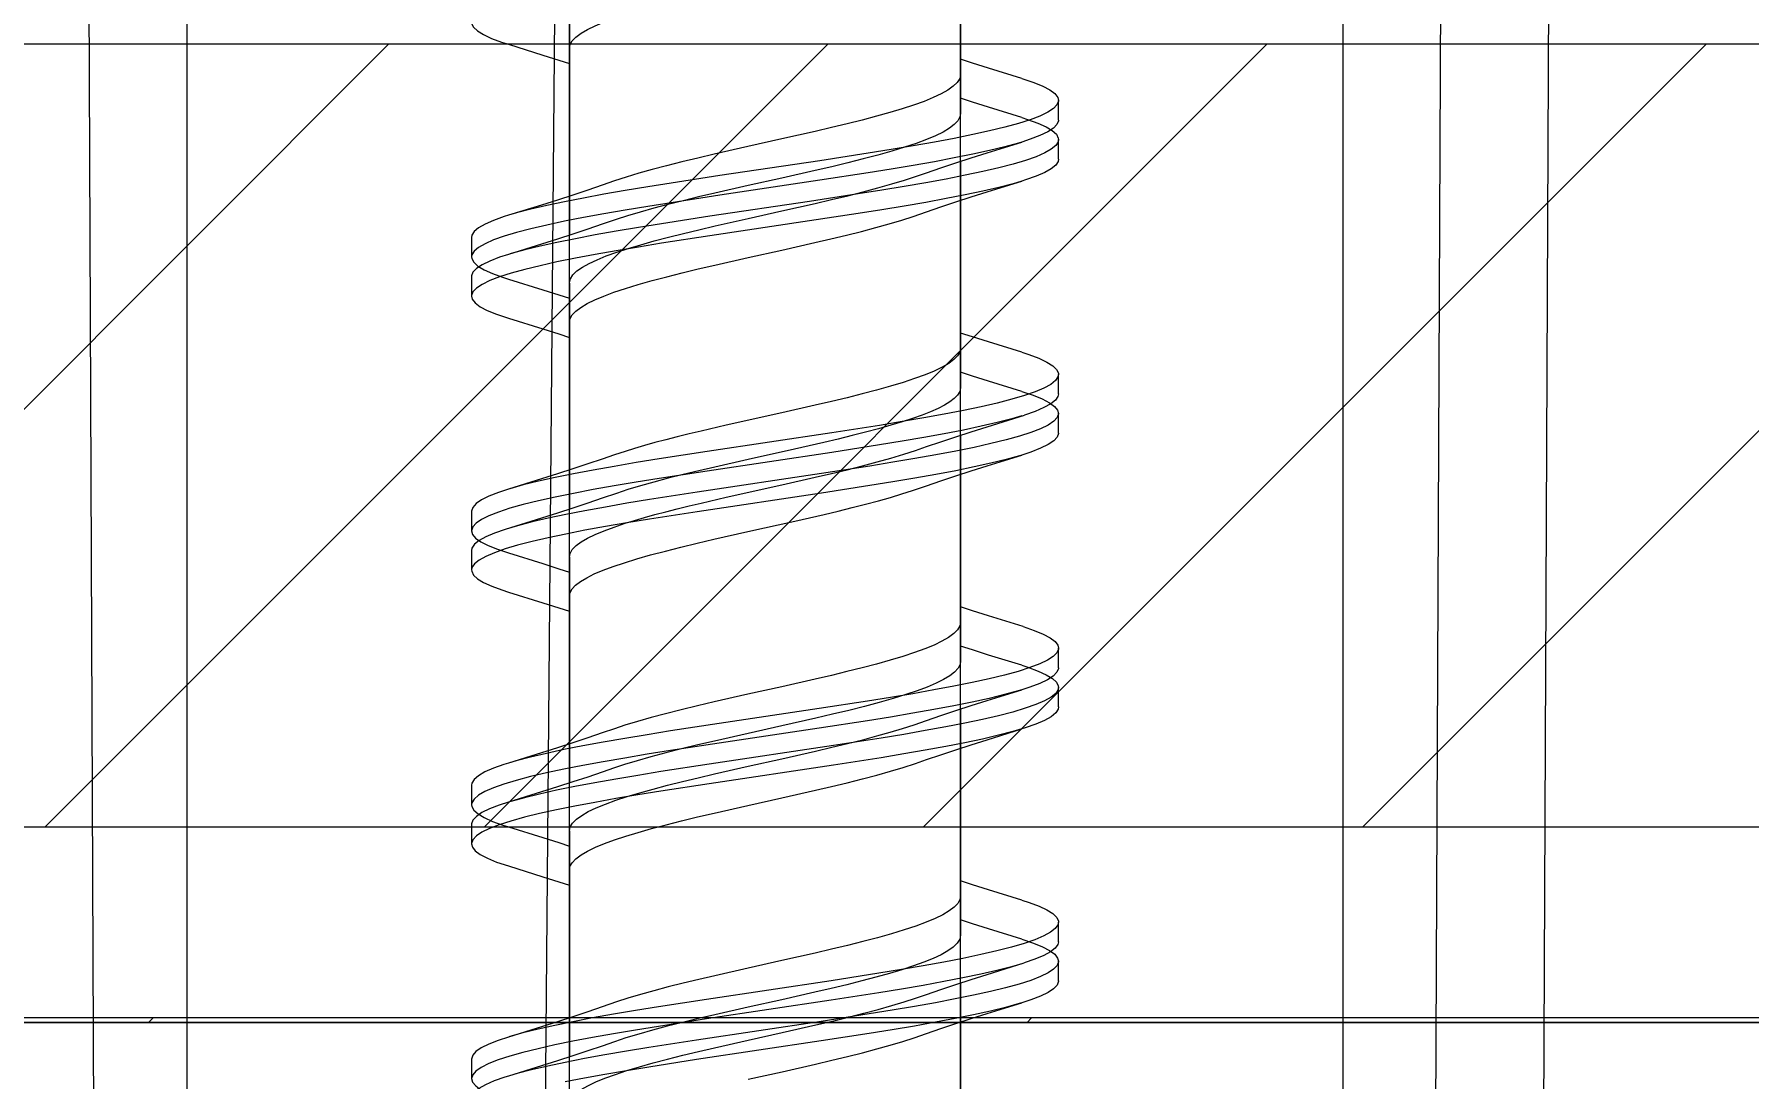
# Model space of a CAD drawing. Header units: millimetres. Extents: x -853320 to 19484, y -510814 to 9708.
# Drawn here: x 11437.56 to 11446.32, y 3165.53 to 3170.87 of the extents above; entities that cross this region are included whole.
import ezdxf
from ezdxf import colors
from ezdxf.entities.mleader import LeaderData, LeaderLine
from ezdxf.math import Vec2, Vec3

# ---------------------------------------------------------------- set-up
doc = ezdxf.new("R2010")
doc.units = ezdxf.units.MM
doc.linetypes.add('NASCOSTA', pattern=[9.525, 6.35, -3.175])
doc.layers.add('DS_ST_quote 1_50', color=7, linetype='Continuous')
for name, color, linetype, lineweight in [('F_ARREDI', 7, 'Continuous', 5), ('F_ELETTRICO', 22, 'Continuous', 5), ('F_ELETTRODOMESTICI', 40, 'Continuous', 5), ('F_IMPIANTO ELETTRICO', 7, 'Continuous', 0), ('F_IMPIANTO IDRAULICO', 7, 'Continuous', 5), ('F_MINERAL WALL', 6, 'Continuous', 5), ('F_MULTI laminato OPACO', 1, 'Continuous', 5), ('F_MULTI laminato OPACO_retino', 1, 'Continuous', 5)]:
    doc.layers.add(name, color=color, linetype=linetype, lineweight=lineweight)
doc.layers.add('F_PARETI_slider', color=1, linetype='Continuous', lineweight=5, true_color=0xff0000)
doc.styles.add('ARIAL', font='arial.ttf')
doc.styles.add('DANZI-DIDASCALIE', font='Yu Gothic UI Light.ttf', dxfattribs={"height": 30})
doc.dimstyles.new('ISO-100', dxfattribs={"dimtxt": 100, "dimasz": 5, "dimexe": 0.25, "dimexo": 6, "dimgap": 6, "dimtad": 1, "dimtxsty": 'ARIAL', "dimblk": 'ARCHTICK', "dimcen": 2.5, "dimdle": 15, "dimse1": 1, "dimse2": 1, "dimclrd": 256, "dimclre": 256, "dimclrt": 256, "dimadec": 0, "dimazin": 0, "dimtfac": 1, "dimtmove": 0, "dimatfit": 3, "dimldrblk": 'ARCHTICK', "dimfxl": 1, "dimlwd": -1, "dimlwe": -1, "dimarcsym": 0})

# ---------------------------------------------------------------- blocks, each defined once
blk = doc.blocks.new('_Dot')
at = {"color": 0, "linetype": 'ByBlock', "lineweight": -2}
blk.add_line((-0.5, 0), (-1, 0), dxfattribs=at)
at = {"color": 0, "linetype": 'ByBlock', "const_width": 0.5}
blk.add_lwpolyline([(-0.25, 0, 1), (0.25, 0, 1)], format="xyb", close=True, dxfattribs=at)
blk = doc.blocks.new('RIV.to_pareti e soffitto_grande_lato ingresso_rev.01_pianta')
at = {"layer": 'F_MINERAL WALL', "transparency": 33554687}
h = blk.add_hatch(dxfattribs=at)
h.set_pattern_fill('ANSI31', color=256, scale=0.5)
h.set_pattern_definition([(45, (0, 9), (-1.122532015, 1.122532015), [])])
h.paths.add_polyline_path([(20597.1185, 3297.6603), (27517.1185, 3297.6603), (27517.1185, 3301.6603), (20597.1185, 3301.6603)])
at = {"layer": 'F_MINERAL WALL'}
blk.add_lwpolyline([(20597.1185, 3297.6603), (27517.1185, 3297.6603), (27517.1185, 3301.6603), (20597.1185, 3301.6603)], close=True, dxfattribs=at)
at = {"layer": 'F_MULTI laminato OPACO', "color": 3, "linetype": 'NASCOSTA'}
blk.add_lwpolyline([(29676.1185, 4472.6603), (20592.1185, 4472.6603), (20592.1185, 3296.6603), (29676.1185, 3296.6603)], close=True, dxfattribs=at)
blk = doc.blocks.new('SLIDER grande_lato ingresso_pianta_rev.01')
at = {"color": 1}
blk.add_lwpolyline([(267501.979, -75718.8497), (276585.979, -75718.8497), (276585.979, -74523.8497), (267501.979, -74523.8497)], close=True, dxfattribs=at)
blk.add_lwpolyline([(272769.479, -75720.8497), (272041.479, -75720.8497), (272041.479, -75718.8497), (272769.479, -75718.8497)], close=True)
blk = doc.blocks.new('SCATOLA INCASSO_1 P_sezione e pianta')
at = {"layer": 'F_ELETTRICO'}
for p, q in [((55461.4861, -13680.1948), (55437.3638, -13680.0865)), ((55461.4773, -13680.7467), (55437.3638, -13680.639)), ((55462.472, -13681.1733), (55437.3638, -13681.1734)), ((55445.7513, -13682.6278), (55445.6513, -13682.6278)), ((55445.9513, -13682.6278), (55445.8513, -13682.6278)), ((55447.1513, -13682.6278), (55447.0513, -13682.6278)), ((55447.3513, -13682.6278), (55447.2513, -13682.6278)), ((55447.2913, -13682.6519), (55447.3104, -13682.6802)), ((55447.3913, -13682.6519), (55447.4104, -13682.6802)), ((55448.5513, -13682.6278), (55448.4513, -13682.6278)), ((55448.7513, -13682.6278), (55448.6513, -13682.6278)), ((55449.9513, -13682.6278), (55449.8513, -13682.6278)), ((55450.1513, -13682.6278), (55450.0513, -13682.6278)), ((55445.7309, -13682.7224), (55445.7499, -13682.7723)), ((55445.9387, -13682.7417), (55445.9578, -13682.7957)), ((55447.1407, -13682.7468), (55447.1597, -13682.8018)), ((55448.5314, -13682.7236), (55448.5504, -13682.7737)), ((55448.7392, -13682.743), (55448.7582, -13682.7972)), ((55449.9411, -13682.748), (55449.9602, -13682.8033)), ((55450.1299, -13682.7202), (55450.149, -13682.7696)), ((55445.919, -13682.9924), (55445.8641, -13682.8158)), ((55446.119, -13682.9924), (55446.0641, -13682.8158)), ((55447.1597, -13682.8018), (55447.1788, -13682.8665)), ((55447.319, -13682.9924), (55447.2597, -13682.8018)), ((55447.519, -13682.9924), (55447.4641, -13682.8158)), ((55448.719, -13682.9924), (55448.6641, -13682.8158)), ((55448.919, -13682.9924), (55448.8641, -13682.8158)), ((55450.119, -13682.9924), (55450.0602, -13682.8033)), ((55450.319, -13682.9924), (55450.2641, -13682.8158)), ((55451.7623, -13683.1278), (55442.7173, -13683.1278)), ((55444.5623, -13683.1278), (55445.5173, -13683.1278)), ((55444.7623, -13683.1278), (55445.7173, -13683.1278)), ((55445.9623, -13683.1278), (55446.9173, -13683.1278)), ((55446.1623, -13683.1278), (55447.1173, -13683.1278)), ((55447.3623, -13683.1278), (55448.3173, -13683.1278)), ((55447.5623, -13683.1278), (55448.5173, -13683.1278)), ((55448.7623, -13683.1278), (55449.7173, -13683.1278)), ((55448.9623, -13683.1278), (55449.9173, -13683.1278)), ((55450.1623, -13683.1278), (55451.1173, -13683.1278)), ((55450.3623, -13683.1278), (55451.3173, -13683.1278)), ((55447.3121, -13683.5432), (55447.3502, -13683.7868)), ((55447.4121, -13683.5432), (55447.4502, -13683.7868)), ((55448.9107, -13683.5342), (55448.9488, -13683.7773)), ((55449.0107, -13683.5342), (55449.0488, -13683.7773)), ((55450.1126, -13683.5462), (55450.1507, -13683.79)), ((55450.2126, -13683.5462), (55450.2507, -13683.79)), ((55445.9214, -13683.6013), (55445.9595, -13683.8479)), ((55446.0214, -13683.6013), (55446.0595, -13683.8479)), ((55446.1292, -13683.6509), (55446.1673, -13683.8998)), ((55446.2292, -13683.6509), (55446.2673, -13683.8998)), ((55447.5199, -13683.5921), (55447.558, -13683.8383)), ((55447.6199, -13683.5921), (55447.658, -13683.8383)), ((55448.7219, -13683.6043), (55448.76, -13683.8512)), ((55448.8219, -13683.6043), (55448.86, -13683.8512)), ((55450.3204, -13683.5951), (55450.3585, -13683.8415)), ((55450.4204, -13683.5951), (55450.4585, -13683.8415)), ((55447.3502, -13683.7868), (55447.4455, -13684.4231)), ((55447.3991, -13683.8265), (55447.4334, -13683.9762)), ((55447.4502, -13683.7868), (55447.5455, -13684.4231)), ((55447.8012, -13683.9755), (55447.767, -13683.8262)), ((55448.9488, -13683.7773), (55449.044, -13684.4135)), ((55449.0488, -13683.7773), (55449.144, -13684.4135)), ((55450.1507, -13683.79), (55450.246, -13684.4263)), ((55450.2507, -13683.79), (55450.346, -13684.4263)), ((55445.9595, -13683.8479), (55446.0357, -13684.3584)), ((55446.0095, -13683.8709), (55446.0482, -13684.042)), ((55446.0595, -13683.8479), (55446.1357, -13684.3584)), ((55446.1673, -13683.8998), (55446.2435, -13684.4103)), ((55446.2673, -13683.8998), (55446.3435, -13684.4103)), ((55447.2095, -13683.8712), (55447.2481, -13684.0415)), ((55447.558, -13683.8383), (55447.6533, -13684.4746)), ((55447.616, -13684.0415), (55447.5774, -13683.8709)), ((55447.658, -13683.8383), (55447.7533, -13684.4746)), ((55448.76, -13683.8512), (55448.8362, -13684.3616)), ((55448.86, -13683.8512), (55448.9362, -13684.3616)), ((55449.2159, -13684.0411), (55449.1773, -13683.8703)), ((55450.3585, -13683.8415), (55450.4538, -13684.4777)), ((55450.4159, -13684.0407), (55450.3767, -13683.868)), ((55450.4585, -13683.8415), (55450.5538, -13684.4777)), ((55447.2481, -13684.0415), (55447.3117, -13684.3256)), ((55447.6797, -13684.3256), (55447.616, -13684.0415)), ((55445.8868, -13684.2148), (55445.9258, -13684.3873)), ((55446.2928, -13684.383), (55446.2545, -13684.2137)), ((55446.4931, -13684.3845), (55446.4544, -13684.2135)), ((55448.6868, -13684.2149), (55448.7261, -13684.3883)), ((55448.8866, -13684.2141), (55448.9257, -13684.3867)), ((55449.0935, -13684.3859), (55449.0547, -13684.2146)), ((55450.0865, -13684.2139), (55450.125, -13684.3836)), ((55450.2865, -13684.2137), (55450.3252, -13684.3844)), ((55447.3117, -13684.3256), (55447.3413, -13684.4537)), ((55447.7093, -13684.4537), (55447.6797, -13684.3256)), ((55446.0357, -13684.3584), (55446.0738, -13684.6072)), ((55446.1357, -13684.3584), (55446.1738, -13684.6072)), ((55446.2435, -13684.4103), (55446.2816, -13684.6568)), ((55446.3435, -13684.4103), (55446.3816, -13684.6568)), ((55447.4455, -13684.4231), (55447.4836, -13684.6691)), ((55447.5455, -13684.4231), (55447.5836, -13684.6691)), ((55448.8362, -13684.3616), (55448.8743, -13684.6103)), ((55448.9362, -13684.3616), (55448.9743, -13684.6103)), ((55449.044, -13684.4135), (55449.0821, -13684.6599)), ((55449.144, -13684.4135), (55449.1821, -13684.6599)), ((55450.246, -13684.4263), (55450.2841, -13684.6721)), ((55450.346, -13684.4263), (55450.3841, -13684.6721)), ((55447.6533, -13684.4746), (55447.6914, -13684.7178)), ((55447.7533, -13684.4746), (55447.7914, -13684.7178)), ((55450.4538, -13684.4777), (55450.4919, -13684.7208)), ((55450.5538, -13684.4777), (55450.5919, -13684.7208)), ((55447.4449, -13684.8428), (55447.4628, -13684.8966)), ((55447.5407, -13685.0063), (55447.5598, -13685.1069)), ((55452.3853, -13685.1278), (55443.3403, -13685.1278)), ((55445.1853, -13685.1278), (55446.1403, -13685.1278)), ((55445.3853, -13685.1278), (55446.3403, -13685.1278)), ((55446.5853, -13685.1278), (55447.5403, -13685.1278)), ((55446.7853, -13685.1278), (55447.7403, -13685.1278)), ((55447.5347, -13685.1105), (55447.5602, -13685.1892)), ((55447.5598, -13685.1069), (55447.5788, -13685.2003)), ((55447.9853, -13685.1278), (55448.9403, -13685.1278)), ((55448.1853, -13685.1278), (55449.1403, -13685.1278)), ((55449.3853, -13685.1278), (55450.3403, -13685.1278)), ((55449.5853, -13685.1278), (55450.5403, -13685.1278)), ((55447.5602, -13685.1892), (55447.5859, -13685.2701)), ((55446.1859, -13685.2701), (55446.2385, -13685.4397)), ((55446.3859, -13685.2701), (55446.4385, -13685.4397)), ((55447.5859, -13685.2701), (55447.6385, -13685.4397)), ((55447.7859, -13685.2701), (55447.8438, -13685.4565)), ((55448.9859, -13685.2701), (55449.0385, -13685.4397)), ((55449.1859, -13685.2701), (55449.2385, -13685.4397)), ((55450.3859, -13685.2701), (55450.4385, -13685.4397)), ((55450.5859, -13685.2701), (55450.6385, -13685.4397)), ((55446.3453, -13685.4611), (55446.3643, -13685.5149)), ((55446.5531, -13685.4844), (55446.5721, -13685.5341)), ((55447.755, -13685.4899), (55447.7741, -13685.5386)), ((55447.9438, -13685.4565), (55447.9629, -13685.5111)), ((55449.1457, -13685.4626), (55449.1648, -13685.5161)), ((55449.3536, -13685.4858), (55449.3726, -13685.5352)), ((55450.5555, -13685.4913), (55450.5746, -13685.5397)), ((55446.3513, -13685.6278), (55446.4513, -13685.6278)), ((55446.5513, -13685.6278), (55446.6513, -13685.6278)), ((55447.7513, -13685.6278), (55447.8513, -13685.6278)), ((55447.9513, -13685.6278), (55448.0513, -13685.6278)), ((55449.1513, -13685.6278), (55449.2513, -13685.6278)), ((55449.3513, -13685.6278), (55449.4513, -13685.6278)), ((55450.5513, -13685.6278), (55450.6513, -13685.6278)), ((55468.0938, -13687.0822), (55437.3638, -13687.0822)), ((55437.3638, -13687.6166), (55468.0938, -13687.4888))]:
    blk.add_line(p, q, dxfattribs=at)
for points in [[(55445.5385, -13682.8158), (55445.5594, -13682.7535), (55445.5785, -13682.7072), (55445.5975, -13682.6713), (55445.6166, -13682.646), (55445.6356, -13682.6315), (55445.6513, -13682.6278)], [(55445.6513, -13682.6278), (55445.6547, -13682.628), (55445.6737, -13682.6354), (55445.6928, -13682.6537), (55445.7118, -13682.6828), (55445.7309, -13682.7224)], [(55445.7385, -13682.8158), (55445.7482, -13682.7855), (55445.7673, -13682.7333), (55445.7863, -13682.6912), (55445.8054, -13682.6596), (55445.8244, -13682.6387), (55445.8435, -13682.6287), (55445.8513, -13682.6278)], [(55445.7513, -13682.6278), (55445.7547, -13682.628), (55445.7737, -13682.6354), (55445.7928, -13682.6537), (55445.8118, -13682.6828), (55445.8309, -13682.7224), (55445.8499, -13682.7723), (55445.8641, -13682.8158)], [(55445.8513, -13682.6278), (55445.8625, -13682.6297), (55445.8816, -13682.6416), (55445.9006, -13682.6643), (55445.9197, -13682.6978), (55445.9387, -13682.7417)], [(55445.9513, -13682.6278), (55445.9625, -13682.6297), (55445.9816, -13682.6416), (55446.0006, -13682.6643), (55446.0197, -13682.6978), (55446.0387, -13682.7417), (55446.0578, -13682.7957), (55446.0641, -13682.8158)], [(55446.9385, -13682.8158), (55446.9501, -13682.7797), (55446.9692, -13682.7285), (55446.9882, -13682.6875), (55447.0073, -13682.6569), (55447.0264, -13682.6372), (55447.0454, -13682.6283), (55447.0513, -13682.6278)], [(55447.0513, -13682.6278), (55447.0645, -13682.6304), (55447.0835, -13682.6434), (55447.1026, -13682.6673), (55447.1216, -13682.7018), (55447.1407, -13682.7468)], [(55447.1385, -13682.8158), (55447.158, -13682.7575), (55447.177, -13682.7104), (55447.1961, -13682.6736), (55447.2151, -13682.6475), (55447.2342, -13682.6322), (55447.2513, -13682.6278)], [(55447.1513, -13682.6278), (55447.1645, -13682.6304), (55447.1835, -13682.6434), (55447.2026, -13682.6673), (55447.2216, -13682.7018), (55447.2407, -13682.7468), (55447.2597, -13682.8018)], [(55447.2513, -13682.6278), (55447.2532, -13682.6278), (55447.2723, -13682.6344), (55447.2913, -13682.6519)], [(55447.3104, -13682.6802), (55447.3294, -13682.719), (55447.3485, -13682.7682)], [(55447.3513, -13682.6278), (55447.3532, -13682.6278), (55447.3723, -13682.6344), (55447.3913, -13682.6519)], [(55447.4104, -13682.6802), (55447.4294, -13682.719), (55447.4485, -13682.7682), (55447.4641, -13682.8158)], [(55448.3409, -13682.8083), (55448.3599, -13682.7522), (55448.379, -13682.7061), (55448.398, -13682.6705), (55448.4171, -13682.6455), (55448.4361, -13682.6313), (55448.4513, -13682.6278)], [(55448.4513, -13682.6278), (55448.4552, -13682.628), (55448.4742, -13682.6357), (55448.4933, -13682.6543), (55448.5123, -13682.6837), (55448.5314, -13682.7236)], [(55448.5385, -13682.8158), (55448.5487, -13682.7841), (55448.5677, -13682.7321), (55448.5868, -13682.6902), (55448.6058, -13682.6589), (55448.6249, -13682.6383), (55448.6439, -13682.6286), (55448.6513, -13682.6278)], [(55448.5513, -13682.6278), (55448.5552, -13682.628), (55448.5742, -13682.6357), (55448.5933, -13682.6543), (55448.6123, -13682.6837), (55448.6314, -13682.7236), (55448.6504, -13682.7737), (55448.6641, -13682.8158)], [(55448.6513, -13682.6278), (55448.663, -13682.6298), (55448.682, -13682.642), (55448.7011, -13682.6651), (55448.7201, -13682.6988), (55448.7392, -13682.743)], [(55448.7513, -13682.6278), (55448.763, -13682.6298), (55448.782, -13682.642), (55448.8011, -13682.6651), (55448.8201, -13682.6988), (55448.8392, -13682.743), (55448.8582, -13682.7972), (55448.8641, -13682.8158)], [(55449.7385, -13682.8158), (55449.7506, -13682.7783), (55449.7697, -13682.7273), (55449.7887, -13682.6865), (55449.8078, -13682.6563), (55449.8268, -13682.6368), (55449.8459, -13682.6282), (55449.8513, -13682.6278)], [(55449.8513, -13682.6278), (55449.8649, -13682.6306), (55449.884, -13682.6439), (55449.903, -13682.668), (55449.9221, -13682.7028), (55449.9411, -13682.748)], [(55449.9385, -13682.8158), (55449.9585, -13682.7562), (55449.9775, -13682.7093), (55449.9966, -13682.6728), (55450.0156, -13682.647), (55450.0347, -13682.632), (55450.0513, -13682.6278)], [(55449.9513, -13682.6278), (55449.9649, -13682.6306), (55449.984, -13682.6439), (55450.003, -13682.668), (55450.0221, -13682.7028), (55450.0411, -13682.748), (55450.0602, -13682.8033)], [(55450.0513, -13682.6278), (55450.0537, -13682.6279), (55450.0728, -13682.6347), (55450.0918, -13682.6525), (55450.1109, -13682.681), (55450.1299, -13682.7202)], [(55450.1513, -13682.6278), (55450.1537, -13682.6279), (55450.1728, -13682.6347), (55450.1918, -13682.6525), (55450.2109, -13682.681), (55450.2299, -13682.7202), (55450.249, -13682.7696), (55450.2641, -13682.8158)], [(55445.7499, -13682.7723), (55445.769, -13682.8322), (55445.788, -13682.9014), (55445.8071, -13682.9797), (55445.8261, -13683.0663), (55445.8452, -13683.1607)], [(55447.3485, -13682.7682), (55447.3675, -13682.8272), (55447.3866, -13682.8958), (55447.4056, -13682.9734), (55447.4247, -13683.0594), (55447.4437, -13683.1532), (55447.4628, -13683.2542), (55447.4818, -13683.3615), (55447.5009, -13683.4744), (55447.5199, -13683.5921)], [(55448.5504, -13682.7737), (55448.5695, -13682.8338), (55448.5885, -13682.9033), (55448.6076, -13682.9818), (55448.6266, -13683.0686), (55448.6457, -13683.1632)], [(55450.149, -13682.7696), (55450.168, -13682.8289), (55450.1871, -13682.8977), (55450.2061, -13682.9755), (55450.2252, -13683.0617), (55450.2442, -13683.1557)], [(55445.5385, -13682.8158), (55445.4859, -13682.9855), (55445.4602, -13683.0664), (55445.4403, -13683.1278)], [(55445.7385, -13682.8158), (55445.6859, -13682.9855), (55445.6602, -13683.0664), (55445.6403, -13683.1278)], [(55445.8641, -13682.8158), (55445.869, -13682.8322), (55445.888, -13682.9014), (55445.9071, -13682.9797), (55445.9261, -13683.0663), (55445.9452, -13683.1607)], [(55445.9578, -13682.7957), (55445.9768, -13682.8595), (55445.9959, -13682.9325)], [(55446.0641, -13682.8158), (55446.0768, -13682.8595), (55446.0959, -13682.9325), (55446.1149, -13683.0143), (55446.134, -13683.1042)], [(55446.9385, -13682.8158), (55446.8859, -13682.9855), (55446.8602, -13683.0664), (55446.8403, -13683.1278)], [(55447.1385, -13682.8158), (55447.0859, -13682.9855), (55447.0602, -13683.0664), (55447.0403, -13683.1278)], [(55447.1788, -13682.8665), (55447.1978, -13682.9405), (55447.2169, -13683.0231), (55447.2359, -13683.1138)], [(55447.2641, -13682.8158), (55447.2788, -13682.8665), (55447.2978, -13682.9405), (55447.3169, -13683.0231), (55447.3359, -13683.1138), (55447.355, -13683.2119), (55447.374, -13683.3167), (55447.3931, -13683.4274), (55447.4121, -13683.5432)], [(55447.4641, -13682.8158), (55447.4675, -13682.8272), (55447.4866, -13682.8958), (55447.5056, -13682.9734), (55447.5247, -13683.0594), (55447.5437, -13683.1532)], [(55448.3409, -13682.8083), (55448.2859, -13682.9855), (55448.2602, -13683.0664), (55448.2403, -13683.1278)], [(55448.5385, -13682.8158), (55448.4859, -13682.9855), (55448.4602, -13683.0664), (55448.4403, -13683.1278)], [(55448.6641, -13682.8158), (55448.6695, -13682.8338), (55448.6885, -13682.9033), (55448.7076, -13682.9818), (55448.7266, -13683.0686), (55448.7457, -13683.1632)], [(55448.7582, -13682.7972), (55448.7773, -13682.8612), (55448.7964, -13682.9345)], [(55448.8641, -13682.8158), (55448.8773, -13682.8612), (55448.8964, -13682.9345), (55448.9154, -13683.0165), (55448.9345, -13683.1066)], [(55449.7385, -13682.8158), (55449.6859, -13682.9855), (55449.6602, -13683.0664), (55449.6403, -13683.1278)], [(55449.9385, -13682.8158), (55449.8859, -13682.9855), (55449.8602, -13683.0664), (55449.8403, -13683.1278)], [(55449.9602, -13682.8033), (55449.9792, -13682.8683), (55449.9983, -13682.9425), (55450.0173, -13683.0253), (55450.0364, -13683.1162)], [(55450.0641, -13682.8158), (55450.0792, -13682.8683), (55450.0983, -13682.9425), (55450.1173, -13683.0253), (55450.1364, -13683.1162)], [(55450.2641, -13682.8158), (55450.268, -13682.8289), (55450.2871, -13682.8977), (55450.3061, -13682.9755), (55450.3252, -13683.0617), (55450.3442, -13683.1557)], [(55445.9959, -13682.9325), (55446.0149, -13683.0143), (55446.034, -13683.1042)], [(55448.7964, -13682.9345), (55448.8154, -13683.0165), (55448.8345, -13683.1066)], [(55446.0399, -13683.3589), (55446.0206, -13683.303), (55445.9955, -13683.2286), (55445.9702, -13683.152), (55445.9447, -13683.0733), (55445.919, -13682.9924)], [(55446.2437, -13683.3699), (55446.2206, -13683.303), (55446.1955, -13683.2286), (55446.1702, -13683.152), (55446.1447, -13683.0733), (55446.119, -13682.9924)], [(55447.4399, -13683.3589), (55447.4206, -13683.303), (55447.3955, -13683.2286), (55447.3702, -13683.152), (55447.3447, -13683.0733), (55447.319, -13682.9924)], [(55447.6206, -13683.303), (55447.5955, -13683.2286), (55447.5702, -13683.152), (55447.5447, -13683.0733), (55447.519, -13682.9924)], [(55448.8424, -13683.3662), (55448.8206, -13683.303), (55448.7955, -13683.2286), (55448.7702, -13683.152), (55448.7447, -13683.0733), (55448.719, -13682.9924)], [(55449.0399, -13683.3589), (55449.0206, -13683.303), (55448.9955, -13683.2286), (55448.9702, -13683.152), (55448.9447, -13683.0733), (55448.919, -13682.9924)], [(55450.2399, -13683.3589), (55450.2206, -13683.303), (55450.1955, -13683.2286), (55450.1702, -13683.152), (55450.1447, -13683.0733), (55450.119, -13682.9924)], [(55450.442, -13683.365), (55450.4206, -13683.303), (55450.3955, -13683.2286), (55450.3702, -13683.152), (55450.3447, -13683.0733), (55450.319, -13682.9924)], [(55445.5173, -13683.1278), (55445.5194, -13683.1278), (55445.5391, -13683.1326), (55445.5589, -13683.1451), (55445.5786, -13683.1653), (55445.5981, -13683.1927), (55445.6174, -13683.2269), (55445.6367, -13683.2678), (55445.6559, -13683.315), (55445.6751, -13683.3681), (55445.6942, -13683.4267), (55445.7133, -13683.4904), (55445.7324, -13683.5586), (55445.7516, -13683.6312), (55445.7708, -13683.7081), (55445.7902, -13683.7883), (55445.8095, -13683.8711)], [(55445.7173, -13683.1278), (55445.7358, -13683.1312), (55445.755, -13683.142), (55445.7742, -13683.1601), (55445.7934, -13683.1854), (55445.8126, -13683.2177), (55445.8319, -13683.257), (55445.8512, -13683.303), (55445.8707, -13683.3554), (55445.8903, -13683.4143), (55445.9102, -13683.4794), (55445.9302, -13683.5503), (55445.9501, -13683.6257), (55445.97, -13683.7047), (55445.9898, -13683.7868), (55446.0095, -13683.8709)], [(55446.034, -13683.1042), (55446.053, -13683.2015), (55446.0721, -13683.3057), (55446.0911, -13683.4158), (55446.1102, -13683.5312), (55446.1292, -13683.6509)], [(55446.134, -13683.1042), (55446.153, -13683.2015), (55446.1721, -13683.3057), (55446.1911, -13683.4158), (55446.2102, -13683.5312), (55446.2292, -13683.6509)], [(55446.9173, -13683.1278), (55446.9372, -13683.1318), (55446.9567, -13683.1434), (55446.9762, -13683.1625), (55446.9957, -13683.1889), (55447.0151, -13683.2224), (55447.0345, -13683.2628), (55447.0539, -13683.3097), (55447.0733, -13683.3629), (55447.0928, -13683.422), (55447.1124, -13683.487), (55447.132, -13683.5571), (55447.1516, -13683.6313), (55447.171, -13683.7086), (55447.1903, -13683.7887), (55447.2095, -13683.8712)], [(55447.1174, -13683.1278), (55447.1197, -13683.1278), (55447.1386, -13683.1323), (55447.1574, -13683.1439)], [(55447.2359, -13683.1138), (55447.255, -13683.2119), (55447.274, -13683.3167), (55447.2931, -13683.4274), (55447.3121, -13683.5432)], [(55448.3173, -13683.1278), (55448.3376, -13683.1319), (55448.3572, -13683.1437), (55448.3767, -13683.1631), (55448.3962, -13683.1897), (55448.4156, -13683.2234), (55448.435, -13683.2639), (55448.4544, -13683.311), (55448.4737, -13683.3642), (55448.4932, -13683.4233), (55448.5127, -13683.488), (55448.5322, -13683.5578), (55448.5517, -13683.6317), (55448.571, -13683.7088), (55448.5903, -13683.7887), (55448.6095, -13683.8712)], [(55448.5174, -13683.1278), (55448.5345, -13683.1308), (55448.554, -13683.1413), (55448.5733, -13683.1592), (55448.5923, -13683.1839), (55448.6112, -13683.2153), (55448.6303, -13683.2535), (55448.6495, -13683.2986), (55448.6688, -13683.3502), (55448.6884, -13683.4083), (55448.7083, -13683.4731), (55448.7284, -13683.5438), (55448.7485, -13683.6195), (55448.7687, -13683.6994), (55448.7889, -13683.7829), (55448.8089, -13683.8683)], [(55448.8345, -13683.1066), (55448.8535, -13683.2041), (55448.8726, -13683.3084), (55448.8916, -13683.4187), (55448.9107, -13683.5342)], [(55448.9345, -13683.1066), (55448.9535, -13683.2041), (55448.9726, -13683.3084), (55448.9916, -13683.4187), (55449.0107, -13683.5342)], [(55449.7173, -13683.1278), (55449.7362, -13683.1313), (55449.7554, -13683.1423), (55449.7746, -13683.1607), (55449.7939, -13683.1862), (55449.8132, -13683.2189), (55449.8325, -13683.2585), (55449.8519, -13683.3048), (55449.8714, -13683.3575), (55449.891, -13683.4165), (55449.9108, -13683.4817), (55449.9308, -13683.5526), (55449.9506, -13683.6277), (55449.9704, -13683.7062), (55449.99, -13683.7876), (55450.0095, -13683.8712)], [(55449.9173, -13683.1278), (55449.9392, -13683.1326), (55449.9594, -13683.1455), (55449.9792, -13683.1661), (55449.9987, -13683.1937), (55450.0179, -13683.2278), (55450.037, -13683.2687), (55450.0563, -13683.316), (55450.0755, -13683.3692), (55450.0947, -13683.4281), (55450.1138, -13683.4921), (55450.133, -13683.5608), (55450.1522, -13683.6337), (55450.1714, -13683.7103), (55450.1906, -13683.7901), (55450.2098, -13683.8723)], [(55450.0364, -13683.1162), (55450.0554, -13683.2145), (55450.0745, -13683.3194), (55450.0935, -13683.4303), (55450.1126, -13683.5462)], [(55450.1364, -13683.1162), (55450.1554, -13683.2145), (55450.1745, -13683.3194), (55450.1935, -13683.4303), (55450.2126, -13683.5462)], [(55445.8452, -13683.1607), (55445.8642, -13683.2621), (55445.8833, -13683.3699), (55445.9023, -13683.4832), (55445.9214, -13683.6013)], [(55445.9452, -13683.1607), (55445.9642, -13683.2621), (55445.9833, -13683.3699), (55446.0023, -13683.4832), (55446.0214, -13683.6013)], [(55447.1574, -13683.1439), (55447.1744, -13683.1603), (55447.1914, -13683.1825), (55447.2084, -13683.2101), (55447.2254, -13683.2431), (55447.2424, -13683.2812), (55447.2595, -13683.3246), (55447.2768, -13683.3732), (55447.2942, -13683.4267), (55447.3117, -13683.4847), (55447.3293, -13683.5471), (55447.3469, -13683.6133), (55447.3645, -13683.6824), (55447.3819, -13683.7535), (55447.3991, -13683.8265)], [(55447.5437, -13683.1532), (55447.5628, -13683.2542), (55447.5818, -13683.3615), (55447.6009, -13683.4744), (55447.6199, -13683.5921)], [(55448.6457, -13683.1632), (55448.6647, -13683.2648), (55448.6838, -13683.3728), (55448.7028, -13683.4862), (55448.7219, -13683.6043)], [(55448.7457, -13683.1632), (55448.7647, -13683.2648), (55448.7838, -13683.3728), (55448.8028, -13683.4862), (55448.8219, -13683.6043)], [(55450.2442, -13683.1557), (55450.2633, -13683.2568), (55450.2823, -13683.3643), (55450.3014, -13683.4773), (55450.3204, -13683.5951)], [(55450.3442, -13683.1557), (55450.3633, -13683.2568), (55450.3823, -13683.3643), (55450.4014, -13683.4773), (55450.4204, -13683.5951)], [(55447.767, -13683.8262), (55447.7499, -13683.7538), (55447.7326, -13683.6831), (55447.7152, -13683.6144), (55447.6976, -13683.5483), (55447.68, -13683.486), (55447.6626, -13683.4279), (55447.6451, -13683.3743), (55447.6206, -13683.303)], [(55446.1775, -13683.8712), (55446.1578, -13683.7871), (55446.138, -13683.705), (55446.1182, -13683.626), (55446.0982, -13683.5507), (55446.0782, -13683.4798), (55446.0584, -13683.4147), (55446.0399, -13683.3589)], [(55446.3778, -13683.8726), (55446.3586, -13683.7905), (55446.3395, -13683.7108), (55446.3203, -13683.6343), (55446.3011, -13683.5614), (55446.282, -13683.4928), (55446.2628, -13683.4288), (55446.2437, -13683.3699)], [(55447.5774, -13683.8709), (55447.558, -13683.7879), (55447.5386, -13683.7073), (55447.519, -13683.6294), (55447.4993, -13683.5547), (55447.4795, -13683.4841), (55447.4597, -13683.4189), (55447.4399, -13683.3589)], [(55448.9772, -13683.87), (55448.9577, -13683.7866), (55448.9381, -13683.7055), (55448.9187, -13683.6282), (55448.8995, -13683.5555), (55448.8805, -13683.4875), (55448.8614, -13683.4242), (55448.8424, -13683.3662)], [(55449.1773, -13683.8703), (55449.1579, -13683.7876), (55449.1386, -13683.7074), (55449.1192, -13683.6301), (55449.0997, -13683.5561), (55449.0801, -13683.4862), (55449.0605, -13683.4215), (55449.0399, -13683.3589)], [(55450.3767, -13683.868), (55450.3569, -13683.7833), (55450.337, -13683.701), (55450.3173, -13683.6225), (55450.2977, -13683.5487), (55450.2782, -13683.4797), (55450.2589, -13683.4162), (55450.2399, -13683.3589)], [(55450.5771, -13683.8697), (55450.5577, -13683.7865), (55450.5382, -13683.7059), (55450.5189, -13683.6287), (55450.4996, -13683.5558), (55450.4804, -13683.4874), (55450.4612, -13683.4236), (55450.442, -13683.365)], [(55445.8095, -13683.8711), (55445.8481, -13684.0414), (55445.8868, -13684.2148)], [(55446.2545, -13684.2137), (55446.2162, -13684.0421), (55446.1775, -13683.8712)], [(55446.4544, -13684.2135), (55446.4161, -13684.0419), (55446.3778, -13683.8726)], [(55448.6095, -13683.8712), (55448.6481, -13684.0414), (55448.6868, -13684.2149)], [(55448.8089, -13683.8683), (55448.848, -13684.0413), (55448.8866, -13684.2141)], [(55449.0547, -13684.2146), (55449.016, -13684.0412), (55448.9772, -13683.87)], [(55450.0095, -13683.8712), (55450.0482, -13684.0419), (55450.0865, -13684.2139)], [(55450.2098, -13683.8723), (55450.2482, -13684.0418), (55450.2865, -13684.2137)], [(55450.6546, -13684.2143), (55450.6159, -13684.0409), (55450.5771, -13683.8697)], [(55447.4334, -13683.9762), (55447.4866, -13684.214), (55447.525, -13684.3838)], [(55447.8941, -13684.3886), (55447.8547, -13684.2149), (55447.8012, -13683.9755)], [(55446.0482, -13684.042), (55446.0866, -13684.2142), (55446.1252, -13684.3843)], [(55449.2939, -13684.3877), (55449.2547, -13684.2148), (55449.2159, -13684.0411)], [(55450.4933, -13684.3854), (55450.4546, -13684.2145), (55450.4159, -13684.0407)], [(55445.3853, -13685.1278), (55445.366, -13685.124), (55445.3467, -13685.1128), (55445.3274, -13685.0942), (55445.3081, -13685.0683), (55445.2887, -13685.0353), (55445.2693, -13684.9954), (55445.2499, -13684.9488), (55445.2304, -13684.8958), (55445.2108, -13684.8366), (55445.1911, -13684.7715), (55445.1713, -13684.7009), (55445.1515, -13684.6262), (55445.132, -13684.5484), (55445.1126, -13684.4677), (55445.0932, -13684.3847)], [(55445.9258, -13684.3873), (55445.9455, -13684.4715), (55445.9653, -13684.5534), (55445.985, -13684.6315), (55446.0044, -13684.7048), (55446.0237, -13684.7733), (55446.0429, -13684.8367), (55446.0628, -13684.8966)], [(55446.1252, -13684.3843), (55446.1444, -13684.4669), (55446.1637, -13684.5469), (55446.183, -13684.6238), (55446.2022, -13684.6969), (55446.2215, -13684.7658), (55446.2408, -13684.8299), (55446.26, -13684.8888)], [(55446.5853, -13685.1278), (55446.583, -13685.1277), (55446.5629, -13685.1227), (55446.5428, -13685.1097), (55446.523, -13685.089), (55446.5036, -13685.0614), (55446.4845, -13685.0271), (55446.4653, -13684.9863), (55446.4461, -13684.939), (55446.427, -13684.8858), (55446.4078, -13684.8269), (55446.3886, -13684.7629), (55446.3695, -13684.6942), (55446.3503, -13684.6214), (55446.3311, -13684.5448), (55446.312, -13684.4652), (55446.2928, -13684.383)], [(55446.7853, -13685.1278), (55446.7666, -13685.1243), (55446.7473, -13685.1133), (55446.728, -13685.095), (55446.7089, -13685.0695), (55446.6898, -13685.0373), (55446.6705, -13684.9981), (55446.6512, -13684.9521), (55446.6318, -13684.8997), (55446.6122, -13684.8409), (55446.5924, -13684.7758), (55446.5724, -13684.705), (55446.5525, -13684.6297), (55446.5326, -13684.5508), (55446.5128, -13684.4686), (55446.4931, -13684.3845)], [(55447.525, -13684.3838), (55447.5442, -13684.4661), (55447.5635, -13684.546), (55447.5827, -13684.6227), (55447.6019, -13684.6957), (55447.6211, -13684.7645), (55447.6404, -13684.8286), (55447.6596, -13684.8875)], [(55448.1853, -13685.1278), (55448.1669, -13685.1244), (55448.1478, -13685.1137), (55448.1287, -13685.0957), (55448.1097, -13685.0707), (55448.0906, -13685.0388), (55448.0715, -13685.0002), (55448.0524, -13684.9552), (55448.0333, -13684.9042), (55448.014, -13684.8466), (55447.9943, -13684.7825), (55447.9744, -13684.7123), (55447.9544, -13684.6372), (55447.9343, -13684.5576), (55447.9141, -13684.4742), (55447.8941, -13684.3886)], [(55448.7261, -13684.3883), (55448.746, -13684.4735), (55448.7661, -13684.5565), (55448.786, -13684.6356), (55448.8059, -13684.7102), (55448.8256, -13684.7798), (55448.8451, -13684.8437), (55448.8628, -13684.8966)], [(55448.9257, -13684.3867), (55448.9456, -13684.472), (55448.9658, -13684.5553), (55448.9859, -13684.635), (55449.006, -13684.7106), (55449.026, -13684.7814), (55449.0459, -13684.8462), (55449.0628, -13684.8966)], [(55449.3853, -13685.1278), (55449.3648, -13685.1236), (55449.345, -13685.1115), (55449.3253, -13685.0918), (55449.3058, -13685.0648), (55449.2864, -13685.0309), (55449.267, -13684.9902), (55449.2477, -13684.9432), (55449.2285, -13684.8902), (55449.2093, -13684.8317), (55449.1901, -13684.7681), (55449.171, -13684.6998), (55449.1518, -13684.627), (55449.1324, -13684.5499), (55449.1129, -13684.4692), (55449.0935, -13684.3859)], [(55449.5853, -13685.1278), (55449.5676, -13685.1246), (55449.5474, -13685.1133), (55449.5274, -13685.0942), (55449.5077, -13685.0677), (55449.4882, -13685.0343), (55449.4688, -13684.9943), (55449.4498, -13684.9485), (55449.4309, -13684.8972), (55449.4119, -13684.8399), (55449.3925, -13684.7764), (55449.373, -13684.7073), (55449.3534, -13684.6334), (55449.3336, -13684.5548), (55449.3137, -13684.4724), (55449.2939, -13684.3877)], [(55450.125, -13684.3836), (55450.1442, -13684.4659), (55450.1634, -13684.5457), (55450.1826, -13684.6224), (55450.2018, -13684.6953), (55450.221, -13684.7641), (55450.2402, -13684.8281), (55450.2594, -13684.887)], [(55450.3252, -13684.3844), (55450.3447, -13684.4679), (55450.3642, -13684.5491), (55450.3839, -13684.6274), (55450.4037, -13684.7025), (55450.4237, -13684.7732), (55450.4435, -13684.8384), (55450.4628, -13684.8966)], [(55450.7853, -13685.1278), (55450.7657, -13685.1239), (55450.7461, -13685.1123), (55450.7265, -13685.0932), (55450.7071, -13685.0668), (55450.6876, -13685.0332), (55450.6682, -13684.9928), (55450.6487, -13684.9458), (55450.6293, -13684.8927), (55450.6099, -13684.8336), (55450.5904, -13684.769), (55450.5709, -13684.6994), (55450.5514, -13684.6256), (55450.532, -13684.5484), (55450.5127, -13684.4682), (55450.4933, -13684.3854)], [(55447.3413, -13684.4537), (55447.3561, -13684.5157), (55447.3709, -13684.576), (55447.3857, -13684.6343), (55447.4005, -13684.6904), (55447.4153, -13684.744), (55447.4301, -13684.7949), (55447.4449, -13684.8428)], [(55447.8128, -13684.8428), (55447.798, -13684.7949), (55447.7832, -13684.744), (55447.7684, -13684.6904), (55447.7536, -13684.6343), (55447.7388, -13684.576), (55447.724, -13684.5157), (55447.7093, -13684.4537)], [(55446.0738, -13684.6072), (55446.0929, -13684.7269), (55446.1119, -13684.8421), (55446.131, -13684.9521), (55446.15, -13685.0561), (55446.1691, -13685.1534)], [(55446.1738, -13684.6072), (55446.1929, -13684.7269), (55446.2119, -13684.8421), (55446.231, -13684.9521), (55446.25, -13685.0561)], [(55448.8743, -13684.6103), (55448.8933, -13684.7299), (55448.9124, -13684.845), (55448.9314, -13684.9549), (55448.9505, -13685.0587), (55448.9695, -13685.1557)], [(55448.9743, -13684.6103), (55448.9933, -13684.7299), (55449.0124, -13684.845), (55449.0314, -13684.9549), (55449.0505, -13685.0587)], [(55446.2816, -13684.6568), (55446.3007, -13684.7748), (55446.3197, -13684.888), (55446.3388, -13684.9956), (55446.3578, -13685.0969)], [(55446.3816, -13684.6568), (55446.4007, -13684.7748), (55446.4197, -13684.888), (55446.4388, -13684.9956), (55446.4578, -13685.0969)], [(55447.4836, -13684.6691), (55447.5026, -13684.7866), (55447.5217, -13684.8992), (55447.5407, -13685.0063)], [(55447.5836, -13684.6691), (55447.6026, -13684.7866), (55447.6217, -13684.8992), (55447.6407, -13685.0063), (55447.6598, -13685.1069), (55447.6788, -13685.2003)], [(55449.0821, -13684.6599), (55449.1012, -13684.7777), (55449.1202, -13684.8908), (55449.1393, -13684.9983), (55449.1583, -13685.0994)], [(55449.1821, -13684.6599), (55449.2012, -13684.7777), (55449.2202, -13684.8908), (55449.2393, -13684.9983), (55449.2583, -13685.0994)], [(55450.2841, -13684.6721), (55450.3031, -13684.7895), (55450.3222, -13684.902), (55450.3412, -13685.0089), (55450.3603, -13685.1094)], [(55450.3841, -13684.6721), (55450.4031, -13684.7895), (55450.4222, -13684.902), (55450.4412, -13685.0089), (55450.4603, -13685.1094)], [(55447.6914, -13684.7178), (55447.7104, -13684.8335), (55447.7295, -13684.9439), (55447.7485, -13685.0484), (55447.7676, -13685.1462), (55447.7867, -13685.2365), (55447.8057, -13685.3187), (55447.8248, -13685.3923), (55447.8385, -13685.4397)], [(55447.7914, -13684.7178), (55447.8104, -13684.8335), (55447.8295, -13684.9439), (55447.8485, -13685.0484), (55447.8676, -13685.1462)], [(55450.4919, -13684.7208), (55450.5109, -13684.8363), (55450.53, -13684.9467), (55450.549, -13685.051), (55450.5681, -13685.1486)], [(55450.5919, -13684.7208), (55450.6109, -13684.8363), (55450.63, -13684.9467), (55450.649, -13685.051), (55450.6681, -13685.1486)], [(55447.9853, -13685.1278), (55447.9663, -13685.1242), (55447.9466, -13685.1127), (55447.927, -13685.0938), (55447.9077, -13685.0677), (55447.8885, -13685.0349), (55447.8694, -13684.9956), (55447.8504, -13684.9502), (55447.8316, -13684.8991), (55447.8128, -13684.8428)], [(55446.0628, -13684.8966), (55446.0845, -13684.9596), (55446.1095, -13685.034), (55446.1347, -13685.1105), (55446.1602, -13685.1892), (55446.1859, -13685.2701)], [(55446.26, -13684.8888), (55446.2845, -13684.9596), (55446.3095, -13685.034), (55446.3347, -13685.1105), (55446.3602, -13685.1892), (55446.3859, -13685.2701)], [(55447.4628, -13684.8966), (55447.4845, -13684.9596), (55447.5095, -13685.034), (55447.5347, -13685.1105)], [(55447.6596, -13684.8875), (55447.6844, -13684.9596), (55447.7095, -13685.034), (55447.7347, -13685.1105), (55447.7602, -13685.1892), (55447.7859, -13685.2701)], [(55448.8628, -13684.8966), (55448.8844, -13684.9596), (55448.9095, -13685.034), (55448.9347, -13685.1105), (55448.9602, -13685.1892), (55448.9859, -13685.2701)], [(55449.0628, -13684.8966), (55449.0844, -13684.9596), (55449.1095, -13685.034), (55449.1347, -13685.1105), (55449.1602, -13685.1892), (55449.1859, -13685.2701)], [(55450.2594, -13684.887), (55450.2845, -13684.9596), (55450.3095, -13685.034), (55450.3347, -13685.1105), (55450.3602, -13685.1892), (55450.3859, -13685.2701)], [(55450.4628, -13684.8966), (55450.4845, -13684.9596), (55450.5095, -13685.034), (55450.5347, -13685.1105), (55450.5602, -13685.1892), (55450.5859, -13685.2701)], [(55446.25, -13685.0561), (55446.2691, -13685.1534), (55446.2881, -13685.2431), (55446.3072, -13685.3247)], [(55452.3641, -13685.4397), (55452.419, -13685.2631), (55442.8147, -13685.1822), (55442.4623, -13685.1278)], [(55445.3641, -13685.4397), (55445.419, -13685.2631), (55445.4447, -13685.1822), (55445.4623, -13685.1278)], [(55446.3578, -13685.0969), (55446.3769, -13685.1912), (55446.3959, -13685.2776), (55446.415, -13685.3557), (55446.434, -13685.4248), (55446.4385, -13685.4397)], [(55446.4578, -13685.0969), (55446.4769, -13685.1912), (55446.4959, -13685.2776), (55446.515, -13685.3557), (55446.534, -13685.4248), (55446.5531, -13685.4844)], [(55446.5641, -13685.4397), (55446.619, -13685.2631), (55446.6447, -13685.1822), (55446.6623, -13685.1278)], [(55446.7641, -13685.4397), (55446.819, -13685.2631), (55446.8447, -13685.1822), (55446.8623, -13685.1278)], [(55447.9641, -13685.4397), (55448.019, -13685.2631), (55448.0447, -13685.1822), (55448.0623, -13685.1278)], [(55448.1641, -13685.4397), (55448.219, -13685.2631), (55448.2447, -13685.1822), (55448.2623, -13685.1278)], [(55449.0505, -13685.0587), (55449.0695, -13685.1557), (55449.0886, -13685.2453), (55449.1076, -13685.3266)], [(55449.1583, -13685.0994), (55449.1774, -13685.1935), (55449.1964, -13685.2797), (55449.2155, -13685.3576), (55449.2345, -13685.4264), (55449.2385, -13685.4397)], [(55449.2583, -13685.0994), (55449.2774, -13685.1935), (55449.2964, -13685.2797), (55449.3155, -13685.3576), (55449.3345, -13685.4264), (55449.3536, -13685.4858)], [(55449.3641, -13685.4397), (55449.419, -13685.2631), (55449.4447, -13685.1822), (55449.4623, -13685.1278)], [(55449.5641, -13685.4397), (55449.619, -13685.2631), (55449.6447, -13685.1822), (55449.6623, -13685.1278)], [(55450.3603, -13685.1094), (55450.3793, -13685.2026), (55450.3984, -13685.2881), (55450.4174, -13685.365), (55450.4365, -13685.4329), (55450.4385, -13685.4397)], [(55450.4603, -13685.1094), (55450.4793, -13685.2026), (55450.4984, -13685.2881), (55450.5174, -13685.365), (55450.5365, -13685.4329), (55450.5555, -13685.4913)], [(55446.1691, -13685.1534), (55446.1881, -13685.2431), (55446.2072, -13685.3247), (55446.2262, -13685.3975), (55446.2385, -13685.4397)], [(55447.5788, -13685.2003), (55447.5979, -13685.286), (55447.6169, -13685.3631), (55447.636, -13685.4313), (55447.6385, -13685.4397)], [(55447.6788, -13685.2003), (55447.6979, -13685.286), (55447.7169, -13685.3631), (55447.736, -13685.4313), (55447.755, -13685.4899)], [(55447.8676, -13685.1462), (55447.8867, -13685.2365), (55447.9057, -13685.3187)], [(55448.9695, -13685.1557), (55448.9886, -13685.2453), (55449.0076, -13685.3266), (55449.0267, -13685.3993), (55449.0385, -13685.4397)], [(55450.5681, -13685.1486), (55450.5871, -13685.2387), (55450.6062, -13685.3207), (55450.6252, -13685.394), (55450.6385, -13685.4397)], [(55447.9057, -13685.3187), (55447.9248, -13685.3923), (55447.9438, -13685.4565)], [(55446.3072, -13685.3247), (55446.3262, -13685.3975), (55446.3453, -13685.4611)], [(55449.1076, -13685.3266), (55449.1267, -13685.3993), (55449.1457, -13685.4626)], [(55445.2513, -13685.6278), (55445.2576, -13685.6272), (55445.2767, -13685.6181), (55445.2957, -13685.5981), (55445.3148, -13685.5673), (55445.3338, -13685.5261), (55445.3529, -13685.4746), (55445.3641, -13685.4397)], [(55446.2385, -13685.4397), (55446.2453, -13685.4611), (55446.2643, -13685.5149), (55446.2834, -13685.5586), (55446.3024, -13685.5918), (55446.3215, -13685.6143), (55446.3405, -13685.626), (55446.3513, -13685.6278)], [(55446.4385, -13685.4397), (55446.4531, -13685.4844), (55446.4721, -13685.5341), (55446.4912, -13685.5735), (55446.5102, -13685.6024), (55446.5293, -13685.6205), (55446.5483, -13685.6276), (55446.5513, -13685.6278)], [(55446.4513, -13685.6278), (55446.4596, -13685.6267), (55446.4786, -13685.6165), (55446.4977, -13685.5954), (55446.5167, -13685.5636), (55446.5358, -13685.5213), (55446.5548, -13685.4688), (55446.5641, -13685.4397)], [(55446.6513, -13685.6278), (55446.6674, -13685.6239), (55446.6864, -13685.6092), (55446.7055, -13685.5836), (55446.7245, -13685.5475), (55446.7436, -13685.501), (55446.7641, -13685.4397)], [(55447.6385, -13685.4397), (55447.655, -13685.4899), (55447.6741, -13685.5386), (55447.6931, -13685.5769), (55447.7122, -13685.6047), (55447.7312, -13685.6217), (55447.7513, -13685.6278)], [(55447.8438, -13685.4565), (55447.8629, -13685.5111), (55447.8819, -13685.5556), (55447.901, -13685.5896), (55447.92, -13685.613), (55447.9391, -13685.6255), (55447.9513, -13685.6278)], [(55447.8513, -13685.6278), (55447.8693, -13685.6229), (55447.8884, -13685.6071), (55447.9074, -13685.5804), (55447.9265, -13685.5432), (55447.9455, -13685.4956), (55447.9641, -13685.4397)], [(55448.0513, -13685.6278), (55448.0581, -13685.6271), (55448.0772, -13685.6177), (55448.0962, -13685.5974), (55448.1153, -13685.5664), (55448.1343, -13685.5249), (55448.1534, -13685.4732), (55448.1641, -13685.4397)], [(55449.0385, -13685.4397), (55449.0457, -13685.4626), (55449.0648, -13685.5161), (55449.0839, -13685.5596), (55449.1029, -13685.5925), (55449.122, -13685.6148), (55449.141, -13685.6262), (55449.1513, -13685.6278)], [(55449.2385, -13685.4397), (55449.2536, -13685.4858), (55449.2726, -13685.5352), (55449.2917, -13685.5744), (55449.3107, -13685.603), (55449.3298, -13685.6208), (55449.3488, -13685.6277), (55449.3513, -13685.6278)], [(55449.2513, -13685.6278), (55449.2601, -13685.6266), (55449.2791, -13685.6161), (55449.2982, -13685.5947), (55449.3172, -13685.5627), (55449.3363, -13685.5201), (55449.3553, -13685.4673), (55449.3641, -13685.4397)], [(55449.4513, -13685.6278), (55449.4679, -13685.6236), (55449.4869, -13685.6087), (55449.506, -13685.5829), (55449.525, -13685.5464), (55449.5441, -13685.4996), (55449.5641, -13685.4397)], [(55450.4385, -13685.4397), (55450.4555, -13685.4913), (55450.4746, -13685.5397), (55450.4936, -13685.5778), (55450.5127, -13685.6053), (55450.5317, -13685.622), (55450.5513, -13685.6278)], [(55450.6385, -13685.4397), (55450.6443, -13685.4581), (55450.6633, -13685.5124), (55450.6824, -13685.5566), (55450.7014, -13685.5904), (55450.7205, -13685.6135), (55450.7395, -13685.6257), (55450.7513, -13685.6278)], [(55450.6513, -13685.6278), (55450.6698, -13685.6226), (55450.6889, -13685.6065), (55450.7079, -13685.5796), (55450.727, -13685.5421), (55450.746, -13685.4943), (55450.7641, -13685.4397)], [(55446.3643, -13685.5149), (55446.3834, -13685.5586), (55446.4024, -13685.5918), (55446.4215, -13685.6143), (55446.4405, -13685.626), (55446.4513, -13685.6278)], [(55446.5721, -13685.5341), (55446.5912, -13685.5735), (55446.6102, -13685.6024), (55446.6293, -13685.6205), (55446.6483, -13685.6276), (55446.6513, -13685.6278)], [(55447.7741, -13685.5386), (55447.7931, -13685.5769), (55447.8122, -13685.6047), (55447.8312, -13685.6217), (55447.8513, -13685.6278)], [(55447.9629, -13685.5111), (55447.9819, -13685.5556), (55448.001, -13685.5896), (55448.02, -13685.613), (55448.0391, -13685.6255), (55448.0513, -13685.6278)], [(55449.1648, -13685.5161), (55449.1839, -13685.5596), (55449.2029, -13685.5925), (55449.222, -13685.6148), (55449.241, -13685.6262), (55449.2513, -13685.6278)], [(55449.3726, -13685.5352), (55449.3917, -13685.5744), (55449.4107, -13685.603), (55449.4298, -13685.6208), (55449.4488, -13685.6277), (55449.4513, -13685.6278)], [(55450.5746, -13685.5397), (55450.5936, -13685.5778), (55450.6127, -13685.6053), (55450.6317, -13685.622), (55450.6513, -13685.6278)]]:
    blk.add_lwpolyline(points, dxfattribs=at)
blk = doc.blocks.new('P.lo PARETE INGRESSO_pianta')
at = {"layer": 'F_MULTI laminato OPACO_retino', "transparency": 33554687}
h = blk.add_hatch(dxfattribs=at)
h.set_pattern_fill('ANSI31', color=256)
h.set_pattern_definition([(45, (1389.8798, -35), (-2.245064, 2.245064), [])])
h.paths.add_polyline_path([(4094.9899, -11704.3169), (4162.9899, -11704.3169), (4162.9899, -11722.3169), (4094.9899, -11722.3169)])
h.paths.add_polyline_path([(4194.9899, -11704.3169), (4262.9899, -11704.3169), (4262.9899, -11722.3169), (4194.9899, -11722.3169)])
h.paths.add_polyline_path([(4022.2665, -11704.3397), (4366.7665, -11704.3397), (4366.7665, -11722.3397), (4022.2665, -11722.3397)])
at = {"layer": 'F_MULTI laminato OPACO'}
for points in [[(4094.9899, -11704.3169), (4162.9899, -11704.3169), (4162.9899, -11722.3169), (4094.9899, -11722.3169)], [(4022.2665, -11704.3397), (4366.7665, -11704.3397), (4366.7665, -11722.3397), (4022.2665, -11722.3397)]]:
    blk.add_lwpolyline(points, close=True, dxfattribs=at)
at = {"layer": 'F_IMPIANTO ELETTRICO', "rotation": 269.9999999999999}
blk.add_blockref('SCATOLA INCASSO_1 P_sezione e pianta', (17813.3342, 43728.0241), dxfattribs=at)
blk = doc.blocks.new('_ArchTick')
at = {"color": 0, "linetype": 'ByBlock', "const_width": 0.15}
blk.add_lwpolyline([(-0.5, -0.5), (0.5, 0.5)], dxfattribs=at)
blk = doc.blocks.new('*D146')
at = {"layer": 'Defpoints', "color": 0, "transparency": 16777216}
for p in [(5588.556, 7348.8148), (19268.5243, 2810.6601), (19483.824, 2810.6601)]:
    blk.add_point(p, dxfattribs=at)
at = {"layer": 'DS_ST_quote 1_50', "transparency": 16777216}
blk.add_line((19268.5243, 7363.8148), (19268.5243, 2795.6601), dxfattribs=at)
at = {"layer": 'DS_ST_quote 1_50', "transparency": 16777216, "xscale": 5, "yscale": 5, "zscale": 5}
for p, rotation in [((19268.5243, 7348.8148), 90), ((19268.5243, 2810.6601), 270)]:
    blk.add_blockref('_ArchTick', p, dxfattribs=dict(at, rotation=rotation))
at = {"layer": 'DS_ST_quote 1_50', "transparency": 16777216, "insert": (19202.4288, 5079.7375), "char_height": 100, "attachment_point": 5, "rotation": 90, "style": 'ARIAL'}
blk.add_mtext('4538,15', dxfattribs=at)
blk = doc.blocks.new('BAGNO-LAVANDERIA_pianta_sol.B')
at = {"layer": 'F_ELETTRODOMESTICI', "color": 5, "ltscale": 5}
ml = blk.add_multileader_mtext('Standard', dxfattribs=at)
ml.set_content('{\\fYu Gothic UI Light|b0|i0|c128|p34;BASAMENTO c/cassetto} ditta MIELE art.WTS 610', color=5, style='DANZI-DIDASCALIE')
ml.set_leader_properties(color=256, linetype='ByLayer', lineweight=-1)
ml.set_arrow_properties(name='DOT')
ml.build(insert=Vec2(0, 0))
ml.multileader.update_dxf_attribs({"arrow_head_size": 5, "scale": 5})
ctx = ml.context
ctx.base_point, ctx.scale, ctx.char_height, ctx.arrow_head_size, ctx.landing_gap_size, ctx.plane_origin, ctx.plane_x_axis, ctx.plane_y_axis = Vec3(865728.9622, 518190.6354), 5, 25, 5, 10, Vec3(865691.9943, 518253.2738), Vec3(0, -1), Vec3(1, 0)
notes = []
notes.append((ctx, [(0, (0, 0, 0), (0, 0), (1, 0), 1, [])]))
ctx.mtext.insert, ctx.mtext.text_direction, ctx.mtext.rotation, ctx.mtext.width, ctx.mtext.flow_direction = Vec3(865741.6801, 518180.6354), Vec3(0, -1), 4.712389, 471.574284, 5
ml = blk.add_multileader_mtext('Standard', dxfattribs=at)
ml.set_content('{\\fYu Gothic UI Light|b0|i0|c128|p34;LAVASCIUGA} ditta MIELE art.WTD165 WPM 8/5kg', color=5, style='DANZI-DIDASCALIE')
ml.set_leader_properties(color=256, linetype='ByLayer', lineweight=-1)
ml.set_arrow_properties(name='DOT')
ml.build(insert=Vec2(0, 0))
ml.multileader.update_dxf_attribs({"arrow_head_size": 5, "scale": 5})
ctx = ml.context
ctx.base_point, ctx.scale, ctx.char_height, ctx.arrow_head_size, ctx.landing_gap_size, ctx.plane_origin, ctx.plane_x_axis, ctx.plane_y_axis = Vec3(865852.825, 518185.2766), 5, 25, 5, 10, Vec3(865819.832, 518247.9151), Vec3(0, -1), Vec3(1, 0)
notes.append((ctx, [(0, (0, 0, 0), (0, 0), (1, 0), 1, [])]))
ctx.mtext.insert, ctx.mtext.text_direction, ctx.mtext.rotation, ctx.mtext.width, ctx.mtext.flow_direction = Vec3(865869.5178, 518175.2766), Vec3(0, -1), 4.712389, 377.016688, 5
for ctx, leaders in notes:
    for number, flags, end, landing, length, lines in leaders:
        leader = LeaderData()
        leader.index, (leader.has_last_leader_line, leader.has_dogleg_vector, leader.attachment_direction) = number, flags
        leader.last_leader_point, leader.dogleg_vector, leader.dogleg_length = Vec3(end), Vec3(landing), length
        for number, points, colour, breaks in lines:
            line = LeaderLine()
            line.index, line.vertices, line.color, line.breaks = number, Vec3.list(points), colors.encode_raw_color(colour), breaks
            leader.lines.append(line)
        ctx.leaders.append(leader)

msp = doc.modelspace()

# ---------------------------------------------------------------- block references
at = {"layer": 'F_ARREDI', "color": 2, "lineweight": 5}
msp.add_blockref('BAGNO-LAVANDERIA_pianta_sol.B', (-853319.8994, -510814.1779), dxfattribs=at)
at = {"layer": 'F_IMPIANTO IDRAULICO', "color": 1}
msp.add_blockref('RIV.to_pareti e soffitto_grande_lato ingresso_rev.01_pianta', (-13895.268, -130.8453), dxfattribs=at)

# ---------------------------------------------------------------- next in the draw order: block references
at = {"layer": 'F_PARETI_slider', "linetype": 'ByBlock', "lineweight": 13}
msp.add_blockref('SLIDER grande_lato ingresso_pianta_rev.01', (-260805.1284, 78884.6646), dxfattribs=at)

# ---------------------------------------------------------------- next in the draw order: block references
at = {"layer": 'F_ARREDI'}
msp.add_blockref('P.lo PARETE INGRESSO_pianta', (7312.084, 14888.1547), dxfattribs=at)

# ---------------------------------------------------------------- next in the draw order: dimensions: what is measured, and where the dimension line sits
at = {"layer": 'DS_ST_quote 1_50', "color": 4}
dim = msp.add_linear_dim(base=(19268.5243, 2810.6601), p1=(5588.556, 7348.8148), p2=(19483.824, 2810.6601), angle=90, dimstyle='ISO-100', dxfattribs=at)
dim.commit()
dim.dimension.update_dxf_attribs({"geometry": '*D146', "text_midpoint": (19202.4288, 5079.7375)})

doc.saveas('drawing.dxf')
